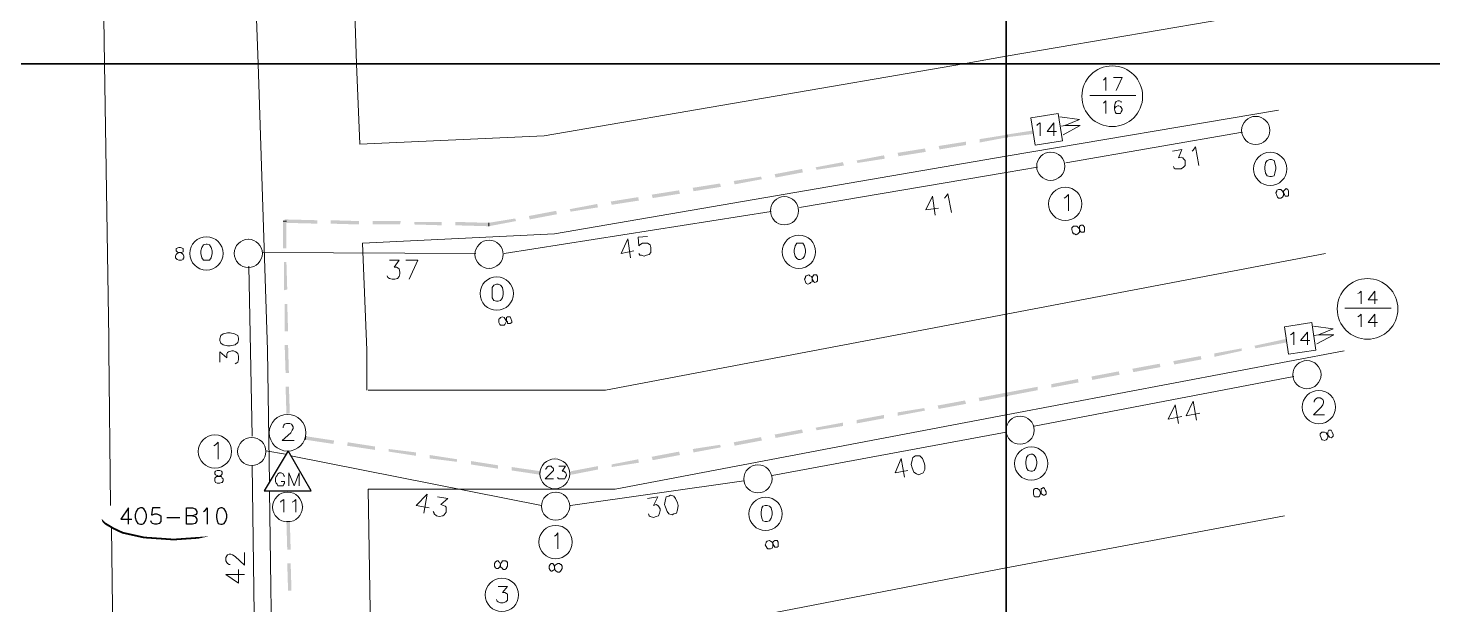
# Model space of a CAD drawing. Header units: millimetres. Extents: x -5 to 817, y 96 to 1062.
# Drawn here: x 533.2 to 668.9, y 372.2 to 427.9 of the extents above; entities that cross this region are included whole.
import ezdxf

# ---------------------------------------------------------------- set-up
doc = ezdxf.new("R2010")
doc.units = ezdxf.units.MM
for name, color, linetype, true_color in [('PDF_AERIAL', 8, 'Continuous', 0x808080), ('PDF_BORDER', 13, 'Continuous', 0xb85c5c), ('PDF_FEED', 11, 'Continuous', 0xff7f7f), ('PDF_HCOUNT', 8, 'Continuous', 0x808080), ('PDF_LINEEXT', 73, 'Continuous', 0xa5dd6e), ('PDF_POLENUMBER', 8, 'Continuous', 0x808080), ('PDF_RDBKGRD', 8, 'Continuous', 0x808080), ('PDF_STRAND', 8, 'Continuous', 0x808080)]:
    doc.layers.add(name, color=color, linetype=linetype, true_color=true_color)

msp = doc.modelspace()

# ---------------------------------------------------------------- linework, layer by layer
at = {"layer": 'PDF_AERIAL', "lineweight": 9}
for points in [[(633.42, 414.9), (650.49, 417.86)], [(643.73, 416.05), (644.63, 416.21), (644.31, 415.39), (644.55, 415.47), (644.72, 415.39), (644.8, 415.31), (644.96, 415.14), (644.96, 414.9), (644.96, 414.65), (644.8, 414.48), (644.55, 414.32), (644.31, 414.32), (643.98, 414.32), (643.89, 414.4), (643.81, 414.57)], [(645.62, 416.05), (645.71, 416.13), (645.95, 416.46), (646.28, 414.65)], [(607.7, 410.61), (627.65, 413.99), (630.7, 414.48)], [(620.81, 409.87), (620.56, 411.68), (619.9, 410.36), (621.14, 410.53)], [(621.71, 411.51), (621.88, 411.68), (622.04, 411.93), (622.37, 410.11)], [(579.17, 406.16), (604.98, 410.2)], [(591.37, 405.74), (591.13, 407.56), (590.47, 406.16), (591.7, 406.4)], [(593.02, 407.8), (592.12, 407.72), (592.2, 406.9), (592.28, 406.98), (592.53, 407.15), (592.78, 407.15), (593.02, 407.15), (593.27, 406.98), (593.35, 406.73), (593.35, 406.57), (593.35, 406.24), (593.19, 406.07), (592.94, 405.99), (592.69, 405.91), (592.45, 405.99), (592.28, 405.99), (592.2, 406.16)], [(555.84, 406.24), (576.45, 406.16)], [(554.85, 388.51), (554.52, 404.92)], [(568.12, 405.5), (569.03, 405.5), (568.54, 404.84), (568.78, 404.84), (568.95, 404.75), (569.03, 404.67), (569.11, 404.34), (569.11, 404.18), (569.03, 403.93), (568.87, 403.76), (568.62, 403.68), (568.37, 403.68), (568.12, 403.76), (567.96, 403.85), (567.88, 404.01)], [(570.02, 403.68), (570.84, 405.5), (569.69, 405.5)], [(551.72, 395.68), (551.72, 396.67), (552.38, 396.1), (552.38, 396.43), (552.46, 396.59), (552.54, 396.67), (552.87, 396.76), (553.04, 396.76), (553.28, 396.67), (553.45, 396.51), (553.53, 396.26), (553.53, 395.93), (553.45, 395.68), (553.37, 395.6), (553.2, 395.52)], [(630.37, 389.5), (655.44, 394.28)], [(644.31, 389.75), (643.98, 391.56), (643.32, 390.16), (644.63, 390.41)], [(646.04, 390.08), (645.71, 391.89), (645.05, 390.49), (646.37, 390.74)], [(605.06, 384.72), (627.65, 388.92)], [(627.65, 388.92), (627.65, 388.92)], [(627.65, 388.92), (627.65, 388.92)], [(556.17, 387.11), (558.07, 386.78)], [(555.1, 366.58), (554.85, 385.71)], [(558.56, 386.62), (582.8, 381.83)], [(617.84, 384.55), (617.51, 386.37), (616.93, 384.97), (618.17, 385.21)], [(585.6, 381.83), (602.34, 384.22)], [(571.42, 381.09), (571.75, 382.91), (570.68, 381.83), (571.92, 381.59)], [(572.74, 382.66), (573.73, 382.49), (573.07, 381.92), (573.32, 381.83), (573.48, 381.75), (573.57, 381.67), (573.57, 381.34), (573.57, 381.17), (573.4, 380.93), (573.24, 380.84), (572.91, 380.76), (572.66, 380.84), (572.41, 381.01), (572.41, 381.09), (572.33, 381.26)], [(593.02, 382.49), (594.01, 382.66), (593.6, 381.83), (593.85, 381.92), (594.01, 381.83), (594.09, 381.75), (594.26, 381.5), (594.26, 381.34), (594.18, 381.09), (594.09, 380.84), (593.85, 380.76), (593.6, 380.68), (593.27, 380.76), (593.19, 380.84), (593.11, 381.01)], [(552.71, 376.14), (552.62, 376.14), (552.46, 376.23), (552.38, 376.31), (552.29, 376.47), (552.29, 376.8), (552.38, 376.97), (552.46, 377.05), (552.62, 377.13), (552.79, 377.13), (552.95, 377.05), (553.2, 376.89), (554.11, 376.06), (554.11, 377.3)], [(554.11, 375.16), (552.29, 375.16), (553.53, 374.33), (553.53, 375.65)]]:
    msp.add_lwpolyline(points, dxfattribs=at)
for points in [[(551.72, 397.75), (551.8, 397.5), (552.05, 397.33), (552.46, 397.25), (552.71, 397.25), (553.2, 397.33), (553.45, 397.58), (553.53, 397.83), (553.53, 397.99), (553.45, 398.24), (553.12, 398.41), (552.71, 398.49), (552.46, 398.49), (552.05, 398.41), (551.8, 398.24), (551.72, 397.91)], [(618.91, 386.62), (618.66, 386.45), (618.58, 386.2), (618.5, 385.79), (618.58, 385.46), (618.75, 385.05), (618.99, 384.88), (619.24, 384.8), (619.41, 384.88), (619.65, 384.97), (619.82, 385.3), (619.82, 385.71), (619.74, 385.96), (619.57, 386.37), (619.32, 386.62), (619.08, 386.62)], [(595.08, 382.74), (594.84, 382.66), (594.75, 382.41), (594.67, 381.92), (594.75, 381.67), (594.92, 381.26), (595.08, 381.01), (595.41, 380.93), (595.58, 381.01), (595.83, 381.09), (595.91, 381.42), (595.99, 381.83), (595.91, 382.08), (595.74, 382.49), (595.58, 382.74), (595.25, 382.82)]]:
    msp.add_lwpolyline(points, close=True, dxfattribs=at)
at = {"layer": 'PDF_BORDER', "lineweight": 25}
for points in [[(501.01, 424.46), (627.65, 424.46), (627.65, 143.48), (627.65, 424.46), (807.39, 424.46), (627.65, 424.46), (627.65, 746.99), (807.39, 746.99)], [(627.65, 640.47), (627.65, 424.46), (377.18, 424.46)]]:
    msp.add_lwpolyline(points, dxfattribs=at)
at = {"layer": 'PDF_FEED', "color": 7, "lineweight": 9}
for points in [[(637.05, 422.89), (637.13, 422.97), (637.3, 423.14), (637.3, 421.9)], [(638.29, 421.9), (638.86, 423.14), (638.04, 423.14)], [(637.05, 420.67), (637.13, 420.75), (637.3, 420.91), (637.3, 419.68)], [(638.78, 420.75), (638.78, 420.83), (638.62, 420.91), (638.45, 420.91), (638.29, 420.83), (638.2, 420.67), (638.12, 420.34), (638.12, 420.09), (638.2, 419.84), (638.29, 419.68), (638.45, 419.68), (638.53, 419.68), (638.7, 419.68), (638.78, 419.84), (638.86, 420.01), (638.86, 420.09), (638.78, 420.25), (638.7, 420.34), (638.53, 420.42), (638.45, 420.42), (638.29, 420.34), (638.2, 420.25), (638.12, 420.09)], [(630.62, 418.52), (630.7, 418.61), (630.95, 418.77), (630.95, 417.53)], [(632.27, 417.53), (632.27, 418.77), (631.61, 417.95), (632.52, 417.95)], [(661.62, 402.28), (661.78, 402.36), (661.95, 402.53), (661.95, 401.29)], [(663.27, 401.29), (663.27, 402.53), (662.61, 401.7), (663.52, 401.7)], [(661.62, 400.05), (661.78, 400.14), (661.95, 400.3), (661.95, 399.07)], [(663.27, 399.07), (663.27, 400.3), (662.61, 399.48), (663.52, 399.48)], [(655.11, 398.32), (655.27, 398.41), (655.44, 398.57), (655.44, 397.33)], [(656.75, 397.33), (656.75, 398.57), (656.1, 397.75), (657, 397.75)], [(583.21, 385.3), (583.21, 385.38), (583.29, 385.46), (583.29, 385.54), (583.46, 385.63), (583.71, 385.63), (583.79, 385.54), (583.87, 385.46), (583.95, 385.38), (583.95, 385.21), (583.87, 385.13), (583.71, 384.97), (583.13, 384.39), (583.95, 384.39)], [(584.45, 385.63), (585.11, 385.63), (584.78, 385.13), (584.94, 385.13), (585.03, 385.05), (585.11, 385.05), (585.19, 384.8), (585.19, 384.72), (585.11, 384.55), (585.03, 384.39), (584.78, 384.39), (584.61, 384.39), (584.45, 384.39), (584.37, 384.47), (584.37, 384.55)], [(557.98, 384.64), (557.9, 384.72), (557.82, 384.88), (557.65, 384.97), (557.49, 384.97), (557.32, 384.88), (557.24, 384.72), (557.16, 384.64), (557.08, 384.47), (557.08, 384.14), (557.16, 383.98), (557.24, 383.89), (557.32, 383.73), (557.49, 383.73), (557.65, 383.73), (557.82, 383.73), (557.9, 383.89), (557.98, 383.98), (557.98, 384.14), (557.65, 384.14)], [(558.39, 383.73), (558.39, 384.97), (558.89, 383.73), (559.38, 384.97), (559.38, 383.73)], [(557.57, 382.16), (557.65, 382.25), (557.9, 382.41), (557.9, 381.17)], [(558.72, 382.16), (558.89, 382.25), (559.05, 382.41), (559.05, 381.17)]]:
    msp.add_lwpolyline(points, dxfattribs=at)
at = {"layer": 'PDF_FEED', "lineweight": 20}
for points in [[(635.73, 421.41), (640.18, 421.41)], [(631.36, 419.43), (631.36, 419.43)], [(633.17, 417.62), (634.82, 418.52), (633.34, 418.52), (634.74, 419.1), (632.84, 419.35)], [(630.29, 417.95), (630.29, 417.95)], [(632.93, 418.36), (632.93, 418.36)], [(633.34, 418.52), (633.01, 418.44)], [(631.77, 416.79), (631.77, 416.79)], [(660.38, 400.88), (664.83, 400.88)], [(655.85, 399.23), (655.85, 399.23)], [(657.66, 397.42), (659.31, 398.32), (657.83, 398.32), (659.23, 398.9), (657.33, 399.15)], [(654.78, 397.75), (654.78, 397.75)], [(657.83, 398.32), (657.41, 398.24)], [(657.41, 398.16), (657.41, 398.16)], [(656.26, 396.59), (656.26, 396.59)], [(557.82, 389.34), (557.82, 389.42), (557.9, 389.58), (557.98, 389.67), (558.15, 389.75), (558.48, 389.75), (558.64, 389.67), (558.72, 389.58), (558.81, 389.42), (558.81, 389.25), (558.72, 389.09), (558.56, 388.84), (557.74, 388.1), (558.89, 388.1)], [(584.12, 386.45), (584.12, 386.45)], [(582.72, 384.97), (582.72, 384.97)], [(585.6, 384.97), (585.6, 384.97)], [(558.31, 383.24), (558.31, 383.24)], [(584.12, 383.48), (584.12, 383.48)], [(556.83, 381.75), (556.83, 381.75)], [(559.8, 381.75), (559.8, 381.75)], [(558.31, 380.27), (558.31, 380.27)]]:
    msp.add_lwpolyline(points, dxfattribs=at)
for points in [[(630.04, 419.26), (630.45, 416.63), (633.09, 417.04), (632.68, 419.68)], [(654.53, 399.07), (654.94, 396.43), (657.58, 396.84), (657.17, 399.48)]]:
    msp.add_lwpolyline(points, close=True, dxfattribs=at)
at = {"layer": 'PDF_FEED', "lineweight": 0}
for points in [[(627.73, 417.62), (627.73, 417.37)], [(557.82, 409.29), (558.15, 409.29)], [(577.69, 409.12), (577.69, 408.79)], [(559.96, 388.18), (560.04, 388.51)], [(558.15, 380.27), (558.48, 380.27)]]:
    msp.add_lwpolyline(points, dxfattribs=at)
msp.add_lwpolyline([(627.65, 392.72), (627.73, 392.39)], close=True, dxfattribs=at)
at = {"layer": 'PDF_FEED', "lineweight": 20}
for centre, radius in [((637.91, 421.34), 2.93), ((662.56, 400.81), 2.93), ((558.26, 388.85), 1.77), ((584.07, 384.89), 1.44), ((558.26, 381.68), 1.44)]:
    msp.add_circle(centre, radius, dxfattribs=at)
at = {"layer": 'PDF_FEED', "transparency": 33554559}
for points in [[(630.21, 418.03), (627.65, 417.37), (627.57, 417.62)], [(630.29, 417.7), (630.21, 418.03), (627.65, 417.37)], [(621.14, 416.54), (621.22, 416.21), (623.78, 416.96)], [(621.22, 416.21), (623.78, 416.96), (623.78, 416.63)], [(625.09, 417.2), (625.09, 416.87), (627.73, 417.62)], [(625.09, 416.87), (627.73, 417.62), (627.73, 417.37)], [(613.22, 415.14), (613.3, 414.9), (615.86, 415.64)], [(613.3, 414.9), (615.86, 415.64), (615.94, 415.31)], [(617.18, 415.88), (617.26, 415.55), (619.82, 416.3)], [(617.26, 415.55), (619.82, 416.3), (619.9, 415.97)], [(605.31, 413.82), (605.39, 413.49), (607.95, 414.32)], [(605.39, 413.49), (607.95, 414.32), (608.03, 413.99)], [(609.26, 414.48), (609.35, 414.24), (611.9, 414.98)], [(609.35, 414.24), (611.9, 414.98), (611.99, 414.65)], [(597.39, 412.5), (597.47, 412.17), (600.03, 412.92)], [(597.47, 412.17), (600.03, 412.92), (600.11, 412.59)], [(601.35, 413.16), (601.43, 412.83), (603.99, 413.58)], [(601.43, 412.83), (603.99, 413.58), (604.07, 413.33)], [(589.48, 411.18), (589.56, 410.86), (592.12, 411.6)], [(589.56, 410.86), (592.12, 411.6), (592.2, 411.27)], [(593.43, 411.84), (593.52, 411.51), (596.07, 412.26)], [(593.52, 411.51), (596.07, 412.26), (596.16, 411.93)], [(581.56, 409.78), (581.65, 409.45), (584.2, 410.28)], [(581.65, 409.45), (584.2, 410.28), (584.28, 409.95)], [(585.52, 410.44), (585.6, 410.2), (588.16, 410.94)], [(585.6, 410.2), (588.16, 410.94), (588.24, 410.61)], [(557.82, 406.65), (558.15, 406.65), (557.82, 409.29)], [(558.15, 406.65), (557.82, 409.29), (558.15, 409.29)], [(557.98, 409.45), (557.98, 409.12), (561.12, 409.37)], [(557.98, 409.12), (561.12, 409.37), (561.12, 409.04)], [(562.43, 409.37), (562.43, 409.04), (565.16, 409.29)], [(562.43, 409.04), (565.16, 409.29), (565.16, 408.96)], [(566.47, 409.29), (566.47, 408.96), (569.2, 409.29)], [(566.47, 408.96), (569.2, 409.29), (569.11, 408.96)], [(570.51, 409.21), (570.51, 408.96), (573.15, 409.21)], [(570.51, 408.96), (573.15, 409.21), (573.15, 408.88)], [(574.47, 409.21), (574.47, 408.88), (577.69, 409.12)], [(574.47, 408.88), (577.69, 409.12), (577.69, 408.79)], [(577.69, 409.12), (577.69, 408.79), (580.24, 409.54)], [(577.69, 408.79), (580.24, 409.54), (580.33, 409.29)], [(557.9, 402.61), (558.23, 402.69), (557.9, 405.33)], [(558.23, 402.69), (557.9, 405.33), (558.15, 405.33)], [(557.98, 398.65), (558.31, 398.65), (557.98, 401.29)], [(558.31, 398.65), (557.98, 401.29), (558.23, 401.29)], [(654.69, 397.91), (651.73, 397), (651.64, 397.25)], [(654.78, 397.58), (654.69, 397.91), (651.73, 397)], [(558.07, 394.61), (558.39, 394.61), (557.98, 397.33)], [(558.39, 394.61), (557.98, 397.33), (558.31, 397.33)], [(646.45, 396.26), (643.89, 395.44), (643.81, 395.77)], [(646.53, 395.93), (646.45, 396.26), (643.89, 395.44)], [(650.41, 396.76), (650.41, 397), (647.77, 396.18)], [(650.41, 397), (647.77, 396.18), (647.77, 396.51)], [(642.49, 395.52), (639.94, 394.7), (639.85, 395.03)], [(642.57, 395.19), (642.49, 395.52), (639.94, 394.7)], [(634.66, 393.71), (634.58, 394.04), (632.02, 393.21)], [(634.58, 394.04), (632.02, 393.21), (632.02, 393.54)], [(638.53, 394.78), (635.98, 393.95), (635.9, 394.28)], [(638.62, 394.45), (638.53, 394.78), (635.98, 393.95)], [(558.15, 390.66), (558.48, 390.74), (558.07, 393.29)], [(558.48, 390.74), (558.07, 393.29), (558.39, 393.29)], [(625.01, 392.22), (625.09, 391.89), (627.65, 392.72)], [(625.09, 391.89), (627.65, 392.72), (627.73, 392.39)], [(630.7, 393.29), (627.73, 392.39), (627.65, 392.72)], [(630.7, 392.96), (630.7, 393.29), (627.73, 392.39)], [(617.18, 390.82), (617.18, 390.49), (619.74, 391.23)], [(617.18, 390.49), (619.74, 391.23), (619.82, 390.99)], [(621.05, 391.48), (621.14, 391.15), (623.69, 391.97)], [(621.14, 391.15), (623.69, 391.97), (623.78, 391.64)], [(609.26, 389.34), (609.35, 389.09), (611.9, 389.83)], [(609.35, 389.09), (611.9, 389.83), (611.9, 389.5)], [(613.22, 390.08), (613.22, 389.75), (615.86, 390.57)], [(613.22, 389.75), (615.86, 390.57), (615.86, 390.24)], [(562.76, 388.1), (559.96, 388.18), (560.04, 388.51)], [(562.68, 387.77), (562.76, 388.1), (559.96, 388.18)], [(601.35, 387.93), (601.43, 387.6), (603.99, 388.43)], [(601.43, 387.6), (603.99, 388.43), (604.07, 388.1)], [(605.31, 388.68), (605.39, 388.35), (607.95, 389.17)], [(605.39, 388.35), (607.95, 389.17), (608.03, 388.84)], [(566.72, 387.52), (564, 387.6), (564.08, 387.93)], [(566.72, 387.19), (566.72, 387.52), (564, 387.6)], [(570.68, 386.95), (568.04, 387.03), (568.04, 387.28)], [(570.68, 386.62), (570.68, 386.95), (568.04, 387.03)], [(574.64, 386.29), (572, 386.37), (572, 386.7)], [(593.43, 386.53), (593.52, 386.2), (596.07, 387.03)], [(593.52, 386.2), (596.07, 387.03), (596.16, 386.7)], [(597.39, 387.28), (597.47, 386.95), (600.03, 387.69)], [(597.47, 386.95), (600.03, 387.69), (600.11, 387.44)], [(574.64, 386.04), (574.64, 386.29), (572, 386.37)], [(578.59, 385.71), (575.96, 385.79), (575.96, 386.12)], [(578.59, 385.38), (578.59, 385.71), (575.96, 385.79)], [(582.72, 385.13), (579.91, 385.21), (579.91, 385.54)], [(585.6, 385.13), (585.68, 384.8), (588.24, 385.63)], [(585.68, 384.8), (588.24, 385.63), (588.24, 385.3)], [(589.56, 385.79), (589.56, 385.54), (592.12, 386.29)], [(589.56, 385.54), (592.12, 386.29), (592.2, 385.96)], [(582.63, 384.8), (582.72, 385.13), (579.91, 385.21)], [(558.23, 377.55), (558.56, 377.55), (558.15, 380.27)], [(558.56, 377.55), (558.15, 380.27), (558.48, 380.27)], [(558.31, 373.59), (558.64, 373.59), (558.23, 376.23)], [(558.64, 373.59), (558.23, 376.23), (558.56, 376.23)]]:
    msp.add_solid(points, dxfattribs=at)
at = {"layer": 'PDF_HCOUNT', "lineweight": 9}
for points in [[(653.13, 415.22), (652.88, 415.14), (652.71, 414.9), (652.63, 414.48), (652.63, 414.32), (652.71, 413.91), (652.88, 413.66), (653.13, 413.58), (653.29, 413.58), (653.54, 413.66), (653.62, 413.91), (653.7, 414.32), (653.7, 414.48), (653.62, 414.9), (653.54, 415.14), (653.29, 415.22)], [(550.4, 407.06), (550.15, 406.98), (549.99, 406.73), (549.9, 406.4), (549.9, 406.16), (549.99, 405.74), (550.15, 405.5), (550.4, 405.5), (550.48, 405.5), (550.73, 405.5), (550.89, 405.74), (550.97, 406.16), (550.97, 406.4), (550.89, 406.73), (550.73, 406.98), (550.48, 407.06)], [(607.62, 407.15), (607.45, 407.15), (607.29, 406.9), (607.2, 406.49), (607.2, 406.24), (607.29, 405.91), (607.45, 405.66), (607.62, 405.58), (607.78, 405.58), (608.03, 405.66), (608.19, 405.91), (608.28, 406.24), (608.28, 406.49), (608.19, 406.9), (608.03, 407.15), (607.78, 407.15)], [(578.43, 403.19), (578.18, 403.11), (578.02, 402.86), (578.02, 402.45), (578.02, 402.2), (578.02, 401.87), (578.18, 401.62), (578.43, 401.54), (578.59, 401.54), (578.84, 401.62), (579.01, 401.87), (579.09, 402.2), (579.09, 402.45), (579.01, 402.86), (578.84, 403.11), (578.59, 403.19)], [(630.04, 386.78), (629.79, 386.7), (629.63, 386.45), (629.55, 386.04), (629.55, 385.87), (629.63, 385.46), (629.79, 385.21), (630.04, 385.13), (630.21, 385.13), (630.37, 385.21), (630.54, 385.46), (630.62, 385.87), (630.62, 386.04), (630.54, 386.45), (630.37, 386.7), (630.21, 386.78)], [(604.4, 381.83), (604.15, 381.75), (604.07, 381.59), (603.99, 381.17), (603.99, 380.93), (604.07, 380.6), (604.15, 380.35), (604.4, 380.27), (604.57, 380.27), (604.81, 380.35), (604.98, 380.6), (605.06, 380.93), (605.06, 381.17), (604.98, 381.59), (604.81, 381.75), (604.57, 381.83)]]:
    msp.add_lwpolyline(points, close=True, dxfattribs=at)
for points in [[(633.26, 411.51), (633.42, 411.6), (633.67, 411.84), (633.67, 410.28)], [(657.41, 391.81), (657.41, 391.89), (657.5, 392.06), (657.58, 392.14), (657.74, 392.22), (657.99, 392.22), (658.16, 392.14), (658.24, 392.06), (658.32, 391.89), (658.32, 391.73), (658.24, 391.56), (658.07, 391.32), (657.33, 390.57), (658.4, 390.57)], [(551.14, 387.6), (551.3, 387.69), (551.55, 387.93), (551.55, 386.29)], [(584.04, 378.87), (584.2, 378.95), (584.37, 379.2), (584.37, 377.63)], [(578.59, 374), (579.5, 374), (579.01, 373.42), (579.25, 373.42), (579.42, 373.34), (579.5, 373.26), (579.5, 373.01), (579.5, 372.85), (579.5, 372.68), (579.34, 372.52), (579.09, 372.43), (578.84, 372.43), (578.59, 372.52), (578.51, 372.6), (578.43, 372.76)]]:
    msp.add_lwpolyline(points, dxfattribs=at)
for centre in [(653.16, 414.33), (633.37, 410.95), (550.43, 406.17), (607.65, 406.33), (578.46, 402.29), (657.86, 391.33), (551.25, 387.04), (630.08, 385.88), (604.43, 381.02), (584.15, 378.3), (578.96, 373.19)]:
    msp.add_circle(centre, 1.61, dxfattribs=at)
at = {"layer": 'PDF_LINEEXT', "lineweight": 25}
for points in [[(556, 383.24), (560.54, 383.24), (558.31, 387.11)], [(544.05, 381.59), (543.8, 381.5), (543.64, 381.26), (543.55, 380.93), (543.55, 380.68), (543.64, 380.35), (543.8, 380.1), (544.05, 380.02), (544.21, 380.02), (544.38, 380.1), (544.54, 380.35), (544.63, 380.68), (544.63, 380.93), (544.54, 381.26), (544.38, 381.5), (544.21, 381.59)], [(551.8, 381.59), (551.55, 381.5), (551.47, 381.26), (551.39, 380.93), (551.39, 380.68), (551.47, 380.35), (551.55, 380.1), (551.8, 380.02), (551.96, 380.02), (552.13, 380.1), (552.29, 380.35), (552.38, 380.68), (552.38, 380.93), (552.29, 381.26), (552.13, 381.5), (551.96, 381.59)]]:
    msp.add_lwpolyline(points, close=True, dxfattribs=at)
at = {"layer": 'PDF_LINEEXT', "lineweight": 0}
msp.add_lwpolyline([(540.34, 380.39, 0.175, 0.175, 0), (540.63, 380.1, 0.184, 0.184, 0), (541.45, 379.61, 0.184, 0.184, 0), (542.32, 379.2, 0.175, 0.175, 0), (544.38, 378.74, 0.165, 0.165, 0), (547.26, 378.54, 0.165, 0.165, 0), (550.15, 378.74, 0, 0, 0), (552.21, 379.2, 0, 0, 0), (553.08, 379.61, 0, 0, 0), (553.9, 380.1, 0, 0, 0), (554.19, 380.39, 0, 0, 0), (554.27, 380.76, 0, 0, 0), (554.19, 381.13, 0, 0, 0), (553.9, 381.46, 0, 0, 0), (553.08, 382, 0, 0, 0), (552.21, 382.37, 0, 0, 0), (550.15, 382.82, 0, 0, 0), (547.26, 382.99, 0, 0, 0), (544.38, 382.82, 0, 0, 0), (542.32, 382.37, 0, 0, 0), (541.45, 382, 0, 0, 0), (540.63, 381.46, 0, 0, 0), (540.34, 381.13, 0, 0, 0), (540.26, 380.76, 0, 0, 0)], format="xyseb", close=True, dxfattribs=at)
at = {"layer": 'PDF_LINEEXT', "lineweight": 25}
for points in [[(542.89, 380.02), (542.89, 381.59), (542.15, 380.51), (543.22, 380.51)], [(545.95, 381.59), (545.2, 381.59), (545.12, 380.93), (545.2, 380.93), (545.45, 381.01), (545.62, 381.01), (545.86, 380.93), (546.03, 380.84), (546.03, 380.6), (546.03, 380.43), (546.03, 380.27), (545.86, 380.1), (545.62, 380.02), (545.45, 380.02), (545.2, 380.1), (545.12, 380.18), (545.04, 380.35)], [(549.08, 380.84), (549.33, 380.76), (549.41, 380.68), (549.49, 380.51), (549.49, 380.35), (549.41, 380.18), (549.33, 380.1), (549.08, 380.02), (548.5, 380.02), (548.5, 381.59), (549.08, 381.59), (549.33, 381.5), (549.41, 381.42), (549.49, 381.26), (549.49, 381.09), (549.41, 380.93), (549.33, 380.93), (549.08, 380.84), (548.5, 380.84)], [(550.15, 381.26), (550.31, 381.34), (550.48, 381.59), (550.48, 380.02)], [(546.6, 380.68), (547.84, 380.68)]]:
    msp.add_lwpolyline(points, dxfattribs=at)
at = {"layer": 'PDF_POLENUMBER', "lineweight": 9}
for points in [[(654.94, 412.17), (654.86, 412.34), (654.69, 412.42), (654.61, 412.34), (654.53, 412.26), (654.45, 412.17), (654.45, 411.93), (654.45, 411.76), (654.36, 411.6), (654.2, 411.51), (654.03, 411.51), (653.95, 411.51), (653.87, 411.6), (653.79, 411.76), (653.7, 412.01), (653.79, 412.17), (653.79, 412.26), (653.95, 412.34), (654.12, 412.34), (654.2, 412.34), (654.36, 412.17), (654.45, 412.01), (654.53, 411.84), (654.61, 411.68), (654.69, 411.68), (654.86, 411.68), (654.94, 411.76), (654.94, 411.93)], [(635.24, 408.71), (635.07, 408.88), (634.99, 408.88), (634.91, 408.88), (634.74, 408.79), (634.74, 408.71), (634.74, 408.46), (634.74, 408.22), (634.66, 408.13), (634.58, 408.05), (634.41, 407.97), (634.25, 408.05), (634.16, 408.05), (634.08, 408.22), (634, 408.46), (634, 408.63), (634.08, 408.71), (634.16, 408.79), (634.33, 408.79), (634.49, 408.79), (634.58, 408.71), (634.74, 408.55), (634.82, 408.3), (634.91, 408.22), (635.07, 408.22), (635.15, 408.22), (635.24, 408.3), (635.24, 408.46)], [(547.76, 406.73), (547.51, 406.65), (547.51, 406.57), (547.51, 406.4), (547.59, 406.32), (547.68, 406.24), (547.92, 406.24), (548.09, 406.16), (548.17, 406.07), (548.25, 405.91), (548.25, 405.74), (548.17, 405.66), (548.17, 405.58), (548.01, 405.5), (547.76, 405.5), (547.59, 405.58), (547.51, 405.66), (547.43, 405.74), (547.43, 405.91), (547.51, 406.07), (547.59, 406.16), (547.76, 406.24), (548.01, 406.24), (548.17, 406.32), (548.17, 406.49), (548.17, 406.57), (548.17, 406.65), (547.92, 406.73)], [(609.43, 403.93), (609.35, 404.09), (609.18, 404.09), (609.1, 404.09), (609.02, 404.01), (608.94, 403.85), (608.94, 403.6), (608.94, 403.43), (608.77, 403.35), (608.69, 403.27), (608.52, 403.19), (608.36, 403.27), (608.28, 403.43), (608.19, 403.68), (608.28, 403.85), (608.28, 403.93), (608.36, 404.01), (608.61, 404.09), (608.69, 404.01), (608.85, 403.93), (608.94, 403.76), (609.02, 403.52), (609.1, 403.43), (609.18, 403.35), (609.35, 403.43), (609.43, 403.52), (609.43, 403.68)], [(579.83, 399.89), (579.75, 400.05), (579.67, 400.05), (579.5, 400.05), (579.42, 399.97), (579.42, 399.89), (579.42, 399.64), (579.34, 399.48), (579.25, 399.31), (579.17, 399.23), (579.01, 399.23), (578.84, 399.23), (578.76, 399.31), (578.68, 399.48), (578.68, 399.64), (578.68, 399.81), (578.76, 399.89), (578.84, 399.97), (579.01, 400.05), (579.17, 399.97), (579.25, 399.89), (579.34, 399.72), (579.5, 399.56), (579.5, 399.39), (579.67, 399.39), (579.75, 399.39), (579.91, 399.48), (579.91, 399.64)], [(659.15, 388.92), (659.06, 389.09), (658.98, 389.09), (658.82, 389.09), (658.73, 388.92), (658.73, 388.84), (658.73, 388.59), (658.73, 388.43), (658.65, 388.26), (658.57, 388.18), (658.4, 388.1), (658.24, 388.18), (658.16, 388.18), (658.07, 388.35), (657.99, 388.59), (657.99, 388.76), (658.07, 388.84), (658.16, 388.92), (658.32, 388.92), (658.4, 388.92), (658.57, 388.84), (658.65, 388.68), (658.82, 388.51), (658.9, 388.43), (659.06, 388.35), (659.15, 388.43), (659.23, 388.51), (659.23, 388.68)], [(551.47, 385.21), (551.3, 385.13), (551.22, 385.05), (551.22, 384.88), (551.3, 384.8), (551.47, 384.72), (551.63, 384.64), (551.88, 384.64), (551.96, 384.47), (552.05, 384.39), (552.05, 384.22), (551.96, 384.06), (551.88, 384.06), (551.72, 383.98), (551.47, 383.98), (551.3, 384.06), (551.22, 384.22), (551.22, 384.39), (551.22, 384.47), (551.39, 384.64), (551.55, 384.64), (551.8, 384.72), (551.88, 384.8), (551.96, 384.88), (551.96, 385.05), (551.88, 385.13), (551.72, 385.21)], [(631.44, 383.32), (631.36, 383.48), (631.28, 383.57), (631.11, 383.48), (631.03, 383.48), (631.03, 383.32), (631.03, 383.07), (630.95, 382.91), (630.87, 382.74), (630.78, 382.66), (630.62, 382.66), (630.45, 382.66), (630.37, 382.74), (630.29, 382.91), (630.29, 383.15), (630.29, 383.32), (630.37, 383.4), (630.45, 383.48), (630.62, 383.48), (630.7, 383.48), (630.87, 383.32), (630.95, 383.15), (631.03, 382.99), (631.11, 382.91), (631.28, 382.82), (631.36, 382.82), (631.53, 382.91), (631.53, 383.15)], [(605.64, 378.29), (605.55, 378.45), (605.39, 378.45), (605.31, 378.45), (605.22, 378.37), (605.14, 378.29), (605.14, 378.04), (605.14, 377.88), (605.06, 377.71), (604.9, 377.63), (604.73, 377.63), (604.65, 377.63), (604.57, 377.71), (604.48, 377.88), (604.4, 378.04), (604.48, 378.21), (604.48, 378.29), (604.57, 378.37), (604.81, 378.45), (604.9, 378.37), (605.06, 378.29), (605.14, 378.12), (605.22, 377.96), (605.31, 377.79), (605.47, 377.79), (605.55, 377.79), (605.64, 377.88), (605.64, 378.04)], [(578.26, 375.98), (578.35, 375.81), (578.43, 375.73), (578.59, 375.73), (578.68, 375.81), (578.76, 375.9), (578.84, 376.14), (578.92, 376.31), (579.01, 376.47), (579.09, 376.47), (579.34, 376.47), (579.42, 376.39), (579.5, 376.39), (579.5, 376.23), (579.5, 375.98), (579.42, 375.81), (579.42, 375.73), (579.25, 375.65), (579.09, 375.65), (579.01, 375.73), (578.84, 375.9), (578.84, 376.06), (578.76, 376.31), (578.68, 376.39), (578.59, 376.47), (578.51, 376.47), (578.35, 376.39), (578.26, 376.23)], [(583.54, 375.73), (583.62, 375.57), (583.71, 375.49), (583.79, 375.49), (583.95, 375.57), (584.04, 375.65), (584.04, 375.9), (584.12, 376.06), (584.2, 376.14), (584.37, 376.23), (584.53, 376.23), (584.61, 376.14), (584.7, 376.14), (584.78, 375.98), (584.78, 375.73), (584.7, 375.57), (584.61, 375.49), (584.53, 375.4), (584.37, 375.4), (584.2, 375.49), (584.12, 375.57), (584.04, 375.81), (584.04, 375.98), (583.95, 376.14), (583.87, 376.23), (583.71, 376.23), (583.62, 376.14), (583.54, 375.98)]]:
    msp.add_lwpolyline(points, close=True, dxfattribs=at)
at = {"layer": 'PDF_RDBKGRD', "lineweight": 0}
for points in [[(540.26, 440.04), (554.85, 440.12), (555.43, 424.46), (556.33, 396.84), (556.5, 383.98)], [(541.16, 381.83), (541, 396.84), (541, 397.99), (540.59, 424.46), (540.34, 440.04)], [(652.3, 429.41), (627.65, 425.2), (623.53, 424.46), (583.05, 417.53), (565.24, 416.71), (564.91, 424.46), (564.41, 440.21), (621.88, 440.45)], [(565.9, 392.96), (565.9, 396.84), (565.49, 407.15), (584.04, 408.05), (627.65, 415.55), (653.95, 420.01)], [(566.06, 392.96), (588.98, 392.96), (627.65, 400.3), (658.49, 406.16)], [(654.53, 380.84), (627.65, 375.81), (591.54, 368.81), (566.31, 367.82), (566.06, 383.4), (589.89, 383.4), (627.65, 390.57), (660.3, 396.76)], [(556.5, 383.24), (557.98, 279.27), (549.16, 280.67), (542.48, 281.74), (541.25, 379.69)]]:
    msp.add_lwpolyline(points, dxfattribs=at)
at = {"layer": 'PDF_STRAND', "lineweight": 9}
for points in [[(651.56, 419.43), (651.56, 419.43)], [(651.56, 419.43), (651.56, 419.43)], [(653.13, 418.36), (653.13, 418.36)], [(653.13, 418.36), (653.13, 418.36)], [(650.49, 417.86), (650.49, 417.86)], [(650.49, 417.86), (650.49, 417.86)], [(650.49, 417.86), (650.49, 417.86)], [(652.06, 416.71), (652.06, 416.71)], [(652.06, 416.71), (652.06, 416.71)], [(652.06, 416.71), (652.06, 416.71)], [(631.86, 416.05), (631.86, 416.05)], [(631.86, 416.05), (631.86, 416.05)], [(630.7, 414.48), (630.7, 414.48)], [(630.7, 414.48), (630.7, 414.48)], [(630.7, 414.48), (630.7, 414.48)], [(633.42, 414.9), (633.42, 414.9)], [(633.42, 414.9), (633.42, 414.9)], [(632.27, 413.33), (632.27, 413.33)], [(632.27, 413.33), (632.27, 413.33)], [(632.27, 413.33), (632.27, 413.33)], [(606.13, 411.76), (606.13, 411.76)], [(606.13, 411.76), (606.13, 411.76)], [(604.98, 410.2), (604.98, 410.2)], [(604.98, 410.2), (604.98, 410.2)], [(604.98, 410.2), (604.98, 410.2)], [(607.7, 410.61), (607.7, 410.61)], [(607.7, 410.61), (607.7, 410.61)], [(606.54, 409.04), (606.54, 409.04)], [(606.54, 409.04), (606.54, 409.04)], [(606.54, 409.04), (606.54, 409.04)], [(554.44, 407.64), (554.44, 407.64)], [(554.44, 407.64), (554.44, 407.64)], [(577.77, 407.56), (577.77, 407.56)], [(577.77, 407.56), (577.77, 407.56)], [(553.12, 406.24), (553.12, 406.24)], [(553.12, 406.24), (553.12, 406.24)], [(555.84, 406.24), (555.84, 406.24)], [(555.84, 406.24), (555.84, 406.24)], [(555.84, 406.24), (555.84, 406.24)], [(576.45, 406.16), (576.45, 406.16)], [(576.45, 406.16), (576.45, 406.16)], [(576.45, 406.16), (576.45, 406.16)], [(579.17, 406.16), (579.17, 406.16)], [(579.17, 406.16), (579.17, 406.16)], [(554.52, 404.92), (554.52, 404.92)], [(554.52, 404.92), (554.52, 404.92)], [(554.52, 404.92), (554.52, 404.92)], [(577.77, 404.84), (577.77, 404.84)], [(577.77, 404.84), (577.77, 404.84)], [(577.77, 404.84), (577.77, 404.84)], [(656.51, 395.93), (656.51, 395.93)], [(656.51, 395.93), (656.51, 395.93)], [(658.07, 394.86), (658.07, 394.86)], [(658.07, 394.86), (658.07, 394.86)], [(655.44, 394.28), (655.44, 394.28)], [(655.44, 394.28), (655.44, 394.28)], [(655.44, 394.28), (655.44, 394.28)], [(657, 393.21), (657, 393.21)], [(657, 393.21), (657, 393.21)], [(657, 393.21), (657, 393.21)], [(628.8, 390.57), (628.8, 390.57)], [(628.8, 390.57), (628.8, 390.57)], [(630.37, 389.5), (630.37, 389.5)], [(630.37, 389.5), (630.37, 389.5)], [(554.85, 388.51), (554.85, 388.51)], [(554.85, 388.51), (554.85, 388.51)], [(627.65, 388.92), (627.65, 388.92)], [(627.65, 388.92), (627.65, 388.92)], [(627.65, 388.92), (627.65, 388.92)], [(553.45, 387.11), (553.45, 387.11)], [(553.45, 387.11), (553.45, 387.11)], [(556.17, 387.11), (556.17, 387.11)], [(556.17, 387.11), (556.17, 387.11)], [(556.17, 387.11), (556.17, 387.11)], [(629.3, 387.85), (629.3, 387.85)], [(629.3, 387.85), (629.3, 387.85)], [(629.3, 387.85), (629.3, 387.85)], [(554.85, 385.71), (554.85, 385.71)], [(554.85, 385.71), (554.85, 385.71)], [(554.85, 385.71), (554.85, 385.71)], [(603.49, 385.79), (603.49, 385.79)], [(603.49, 385.79), (603.49, 385.79)], [(602.34, 384.22), (602.34, 384.22)], [(602.34, 384.22), (602.34, 384.22)], [(602.34, 384.22), (602.34, 384.22)], [(605.06, 384.72), (605.06, 384.72)], [(605.06, 384.72), (605.06, 384.72)], [(584.2, 383.15), (584.2, 383.15)], [(584.2, 383.15), (584.2, 383.15)], [(603.99, 383.07), (603.99, 383.07)], [(603.99, 383.07), (603.99, 383.07)], [(603.99, 383.07), (603.99, 383.07)], [(582.8, 381.83), (582.8, 381.83)], [(582.8, 381.83), (582.8, 381.83)], [(582.8, 381.83), (582.8, 381.83)], [(585.6, 381.83), (585.6, 381.83)], [(585.6, 381.83), (585.6, 381.83)], [(584.2, 380.43), (584.2, 380.43)], [(584.2, 380.43), (584.2, 380.43)], [(584.2, 380.43), (584.2, 380.43)]]:
    msp.add_lwpolyline(points, dxfattribs=at)
for centre in [(651.76, 418.04), (631.97, 414.58), (606.25, 410.29), (554.47, 406.17), (577.72, 406.08), (656.71, 394.46), (629, 389.1), (554.8, 387.04), (603.69, 384.4), (584.15, 381.76)]:
    msp.add_circle(centre, 1.36, dxfattribs=at)

doc.saveas('drawing.dxf')
